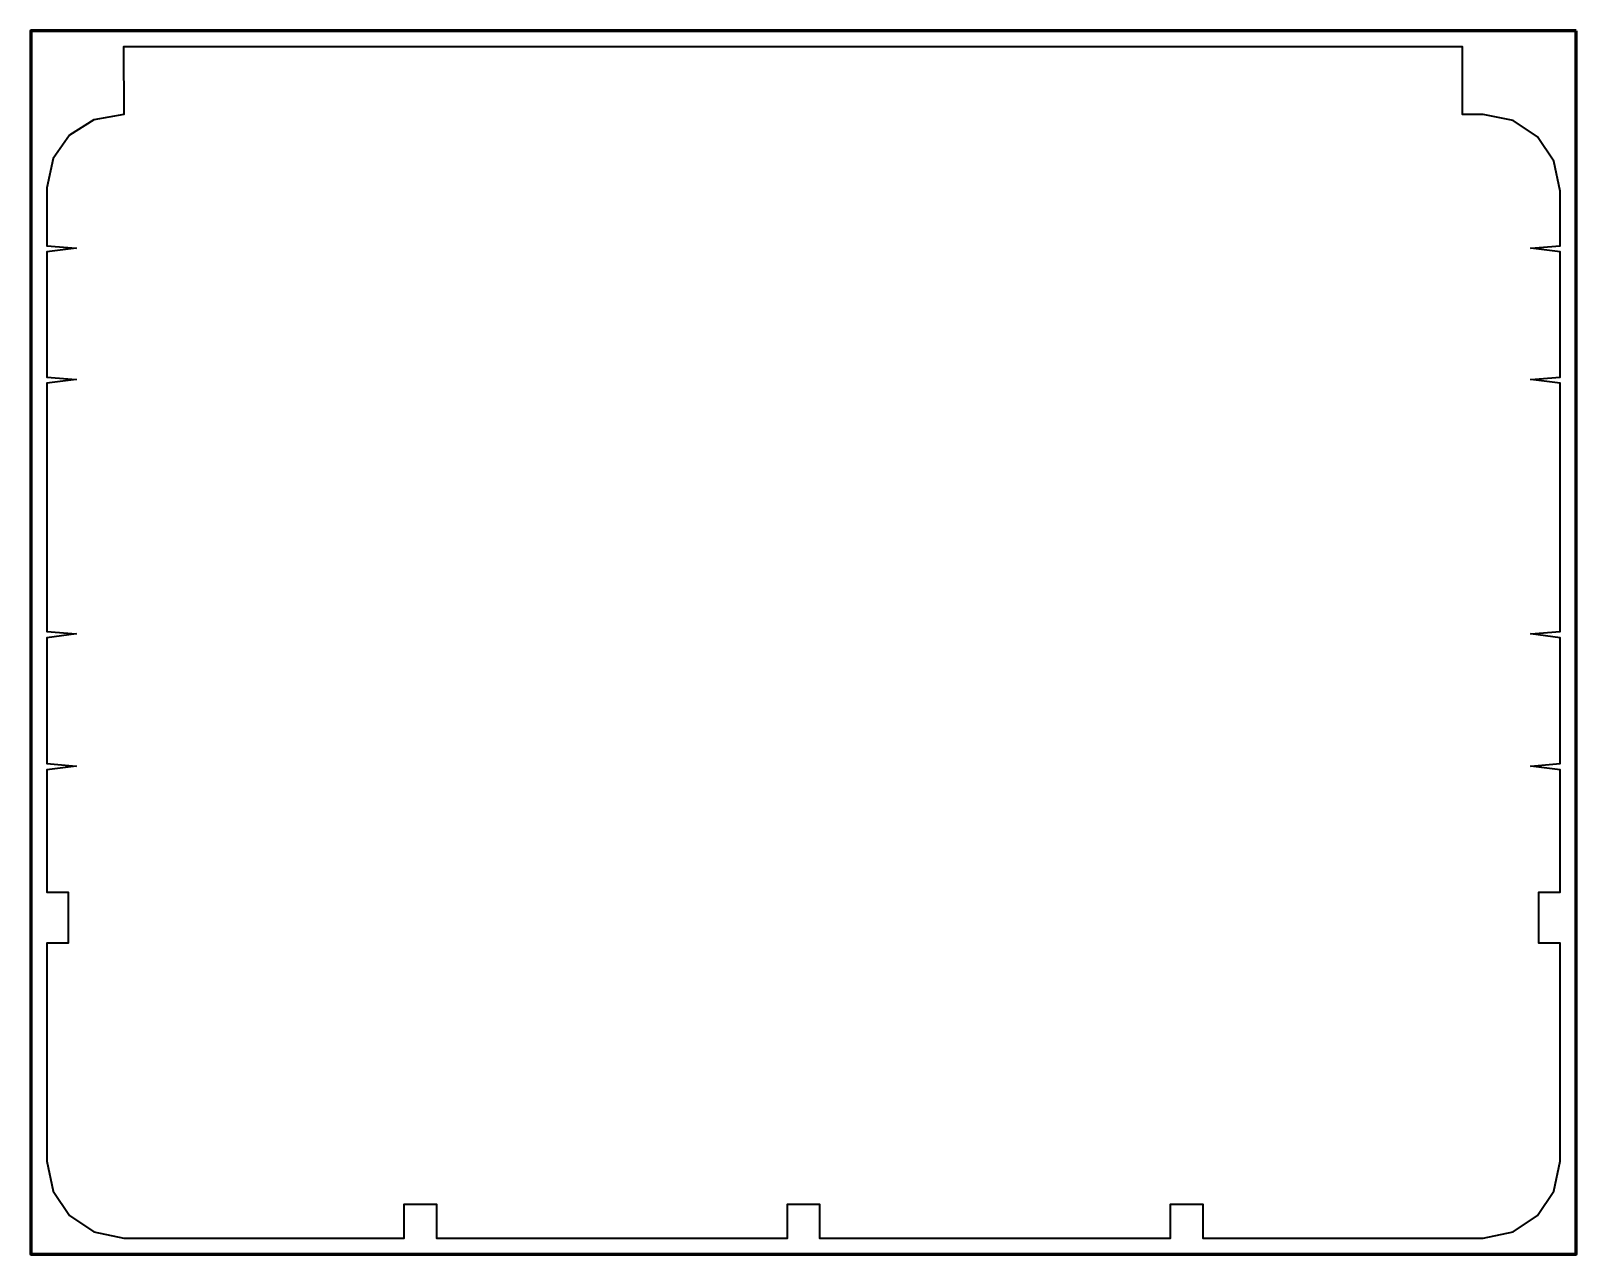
# Model space of a CAD drawing. Header units: millimetres. Extents: x -135 to 345, y -41 to 339.
import ezdxf

# ---------------------------------------------------------------- set-up
doc = ezdxf.new("R2010")
doc.units = ezdxf.units.MM
doc.header["$MEASUREMENT"] = 0
doc.layers.get('0').update_dxf_attribs({"lineweight": 0})
doc.layers.add('Safety', color=7, linetype='Continuous', lineweight=0)

msp = doc.modelspace()

# ---------------------------------------------------------------- linework, layer by layer
at = {"color": 250, "lineweight": 35, "true_color": 0x1d1d1b}
msp.add_lwpolyline([(316.15, -36.5), (325.43, -34.63), (333.01, -29.51), (338.13, -21.93), (340, -12.65), (340, 55.05), (333.43, 55.05), (333.43, 70.95), (340, 70.95), (340, 108.92), (330.93, 110.09), (340, 110.87), (340, 149.97), (330.93, 151.15), (340, 151.93), (340, 229.02), (330.93, 230.19), (340, 230.97), (340, 269.83), (330.93, 271), (340, 271.78), (340, 288.72), (338.13, 298.01), (333.01, 305.59), (325.43, 310.7), (316.15, 312.58), (309.73, 312.58), (309.73, 333.5), (-106.26, 333.5), (-106.15, 312.58), (-115.43, 310.86), (-123.01, 306.09), (-128.13, 298.85), (-130, 289.72), (-130, 271.78), (-120.93, 271), (-130, 269.83), (-130, 230.97), (-120.93, 230.19), (-130, 229.02), (-130, 151.93), (-120.93, 151.15), (-130, 149.97), (-130, 110.87), (-120.93, 110.09), (-130, 108.92), (-130, 70.95), (-123.43, 70.95), (-123.43, 55.05), (-130, 55.05), (-130, -12.65), (-128.13, -21.93), (-123.01, -29.51), (-115.43, -34.63), (-106.15, -36.5), (-19, -36.5), (-19, -26), (-8.98, -26), (-8.98, -36.5), (100, -36.5), (100, -26), (110, -26), (110, -36.5), (219.02, -36.5), (219.02, -26), (229, -26), (229, -36.5)], close=True, dxfattribs=at)
at = {"layer": 'Safety', "color": 250, "lineweight": 60, "true_color": 0x1d1d1b}
msp.add_lwpolyline([(345, 338.5), (-135, 338.5), (-135, -41.5), (345, -41.5)], close=True, dxfattribs=at)

doc.saveas('drawing.dxf')
